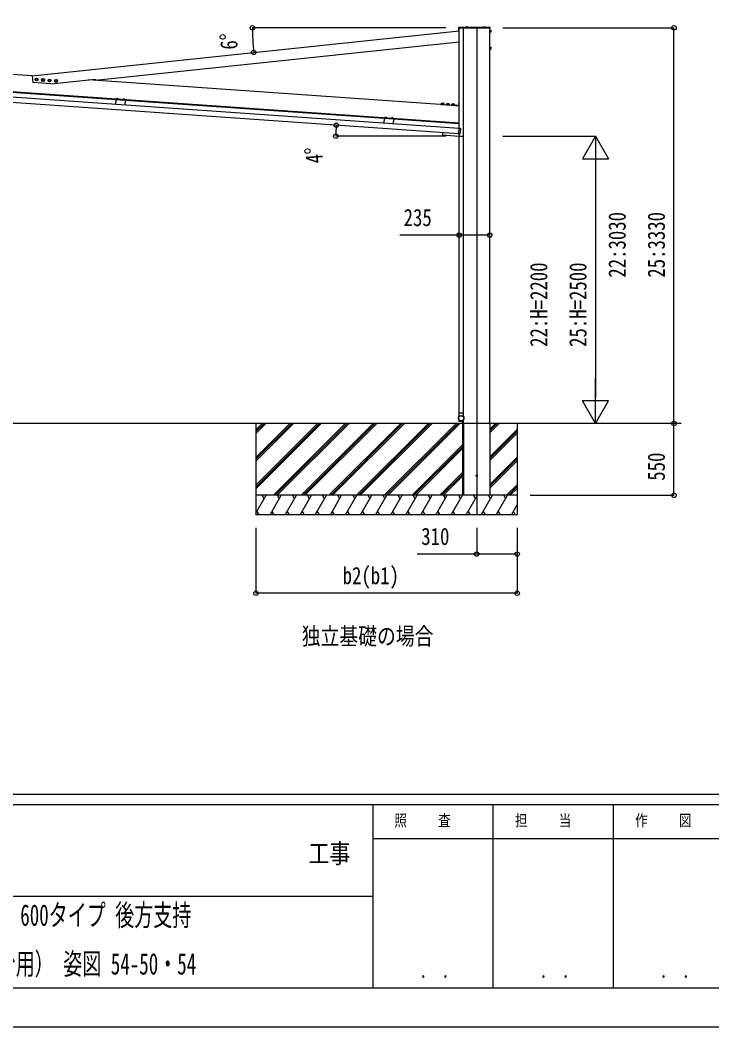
# Model space of a CAD drawing. Units: millimetres, scale not verified. Extents: x -16820 to 16820, y -11880 to 11880.
# Drawn here: x 2481 to 7776, y -11880 to -4172 of the extents above; entities that cross this region are included whole.
import ezdxf
from ezdxf.enums import TextEntityAlignment as Align

# ---------------------------------------------------------------- set-up
doc = ezdxf.new("R2010")
doc.units = ezdxf.units.MM
doc.header["$LTSCALE"] = 50
for name, color, linetype in [('0-2_USER1', 3, 'Continuous'), ('0-3_YKK_12', 2, 'Continuous'), ('0-4_YKK_13', 4, 'Continuous'), ('0-5_YKK_A1', 4, 'Continuous'), ('0-6_YKK_D', 6, 'Continuous'), ('0-7_YKK_ZWAK', 7, 'Continuous')]:
    doc.layers.add(name, color=color, linetype=linetype)
doc.styles.add('ＭＳ ゴシック', font='')
doc.styles.get('ＭＳ ゴシック').set_extended_font_data('MS Gothic')

msp = doc.modelspace()

# ---------------------------------------------------------------- linework, layer by layer
at = {"layer": '0-3_YKK_12'}
msp.add_line((5976.08, -4230), (5976.08, -7960), dxfattribs=at)
at = {"layer": '0-4_YKK_13'}
for p, q in [((5838.08, -4229.5), (5838.08, -4253)), ((6078.08, -4227), (5840.58, -4227)), ((5840.58, -4229.5), (5840.58, -4253)), ((6078.08, -4229.5), (5840.58, -4229.5)), ((5840.58, -4230), (6078.08, -4230)), ((5895.18, -4226.45), (5895.18, -4226.26)), ((5906.43, -4227), (5895.72, -4227)), ((5896.39, -4226.43), (5896.3, -4226.67)), ((5905.02, -4225.9), (5897.14, -4225.9)), ((5898.71, -4223.67), (5899.93, -4226.13)), ((5901.08, -4226.74), (5899.93, -4226.13)), ((5901.08, -4226.74), (5902.22, -4226.13)), ((5903.45, -4223.67), (5902.22, -4226.13)), ((5905.77, -4226.43), (5905.86, -4226.67)), ((5906.33, -4227), (5905.98, -4227)), ((5906.98, -4226.45), (5906.98, -4226.26)), ((6030.18, -4226.45), (6030.18, -4226.26)), ((6041.43, -4227), (6030.72, -4227)), ((6031.39, -4226.43), (6031.3, -4226.67)), ((6040.02, -4225.9), (6032.14, -4225.9)), ((6033.71, -4223.67), (6034.93, -4226.13)), ((6036.08, -4226.74), (6034.93, -4226.13)), ((6036.08, -4226.74), (6037.22, -4226.13)), ((6038.45, -4223.67), (6037.22, -4226.13)), ((6040.77, -4226.43), (6040.86, -4226.67)), ((6041.33, -4227), (6040.98, -4227)), ((6041.98, -4226.45), (6041.98, -4226.26)), ((6078.08, -4227), (6078.08, -4230)), ((5840.58, -4253), (5838.08, -4253)), ((6077.68, -4248.45), (6079.28, -4248.45)), ((6079.28, -4262.55), (6077.68, -4262.55)), ((6079.28, -4247.99), (6084.2, -4247.99)), ((6079.28, -4247.99), (6079.28, -4263.01)), ((6079.28, -4251.75), (6084.2, -4251.75)), ((6079.28, -4259.25), (6084.2, -4259.25)), ((6079.28, -4263.01), (6084.2, -4263.01)), ((6084.78, -4249), (6084.2, -4247.99)), ((6084.78, -4262), (6084.2, -4263.01)), ((6084.78, -4249), (6084.78, -4262)), ((6077.68, -4378.45), (6079.28, -4378.45)), ((6079.28, -4392.55), (6077.68, -4392.55)), ((6079.28, -4377.99), (6084.2, -4377.99)), ((6079.28, -4377.99), (6079.28, -4393.01)), ((6079.28, -4381.75), (6084.2, -4381.75)), ((6079.28, -4389.25), (6084.2, -4389.25)), ((6079.28, -4393.01), (6084.2, -4393.01)), ((6084.78, -4379), (6084.2, -4377.99)), ((6084.78, -4392), (6084.2, -4393.01)), ((6084.78, -4379), (6084.78, -4392)), ((3219.1, -4772.59), (3218.85, -4776.14)), ((3218.85, -4776.14), (3230.37, -4776.94)), ((3218.9, -4776.44), (3218.92, -4776.14)), ((3219.9, -4772.2), (3219.1, -4772.59)), ((3219.9, -4772.2), (3229.88, -4772.9)), ((3221.98, -4772.79), (3221.73, -4776.34)), ((3227.74, -4773.2), (3227.49, -4776.74)), ((3229.88, -4772.9), (3230.62, -4773.4)), ((3230.3, -4776.94), (3230.28, -4777.24)), ((3230.62, -4773.4), (3230.37, -4776.94)), ((3268.98, -4776.08), (3268.73, -4779.62)), ((3269.78, -4775.69), (3268.98, -4776.08)), ((3269.78, -4775.69), (3279.76, -4776.39)), ((3271.86, -4776.28), (3271.61, -4779.83)), ((3277.62, -4776.68), (3277.37, -4780.23)), ((3279.76, -4776.39), (3280.5, -4776.89)), ((3280.5, -4776.89), (3280.25, -4780.43)), ((3268.73, -4779.62), (3280.25, -4780.43)), ((3268.78, -4779.93), (3268.8, -4779.63)), ((3280.18, -4780.43), (3280.15, -4780.72)), ((5706.06, -4814.63), (5706.5, -4808.4)), ((5706.06, -4814.63), (5725.64, -4816)), ((5707.86, -4807.74), (5706.5, -4808.4)), ((5707.15, -4816.51), (5707.27, -4814.71)), ((5707.86, -4807.74), (5724.82, -4808.92)), ((5710.96, -4814.97), (5711.39, -4808.75)), ((5720.75, -4815.66), (5721.18, -4809.43)), ((5724.43, -4815.91), (5724.31, -4817.71)), ((5724.82, -4808.92), (5726.08, -4809.77)), ((5725.64, -4816), (5726.08, -4809.77)), ((5745.96, -4817.42), (5746.4, -4811.19)), ((5745.96, -4817.42), (5765.55, -4818.79)), ((5747.76, -4810.53), (5746.4, -4811.19)), ((5747.05, -4819.3), (5747.18, -4817.5)), ((5747.76, -4810.53), (5764.72, -4811.71)), ((5750.86, -4817.76), (5751.3, -4811.54)), ((5760.65, -4818.45), (5761.09, -4812.22)), ((5764.33, -4818.7), (5764.21, -4820.5)), ((5764.72, -4811.71), (5765.98, -4812.56)), ((5765.55, -4818.79), (5765.98, -4812.56)), ((5785.87, -4820.21), (5786.3, -4813.98)), ((5785.87, -4820.21), (5805.45, -4821.58)), ((5787.67, -4813.32), (5786.3, -4813.98)), ((5786.95, -4822.09), (5787.08, -4820.3)), ((5787.67, -4813.32), (5804.63, -4814.5)), ((5790.76, -4820.55), (5791.2, -4814.33)), ((5800.55, -4821.24), (5800.99, -4815.01)), ((5804.24, -4821.49), (5804.11, -4823.29)), ((5804.63, -4814.5), (5805.88, -4815.35)), ((5805.45, -4821.58), (5805.88, -4815.35)), ((5838.34, -4826.95), (5810.41, -4825)), ((5813.33, -4822.69), (5813.29, -4823.2)), ((5813.29, -4823.2), (5820.77, -4823.72)), ((5815.13, -4821.31), (5815.9, -4823.22)), ((5815.9, -4823.22), (5816.18, -4823.4)), ((5818.18, -4823.38), (5817.89, -4823.52)), ((5819.22, -4821.6), (5818.18, -4823.38)), ((5840.48, -4824.96), (5840.48, -4806.96)), ((5840.48, -4824.96), (5840.48, -4806.96)), ((5273.2, -4916.23), (5272.95, -4919.77)), ((5272.95, -4919.77), (5284.47, -4920.58)), ((5273.01, -4920.08), (5273.03, -4919.78)), ((5274.01, -4915.84), (5273.2, -4916.23)), ((5274.01, -4915.84), (5283.98, -4916.54)), ((5276.08, -4916.43), (5275.83, -4919.98)), ((5281.84, -4916.83), (5281.59, -4920.38)), ((5283.98, -4916.54), (5284.72, -4917.03)), ((5284.4, -4920.57), (5284.38, -4920.87)), ((5284.72, -4917.03), (5284.47, -4920.58)), ((5323.08, -4919.72), (5322.83, -4923.26)), ((5322.83, -4923.26), (5334.35, -4924.07)), ((5322.89, -4923.57), (5322.91, -4923.27)), ((5323.88, -4919.33), (5323.08, -4919.72)), ((5323.88, -4919.33), (5333.86, -4920.02)), ((5325.96, -4919.92), (5325.71, -4923.46)), ((5331.72, -4920.32), (5331.47, -4923.87)), ((5333.86, -4920.02), (5334.6, -4920.52)), ((5334.28, -4924.06), (5334.26, -4924.36)), ((5334.6, -4920.52), (5334.35, -4924.07)), ((5839.8, -5043.32), (5842.78, -5000.64)), ((5844.34, -5000.75), (5842.78, -5000.64)), ((5844.58, -5000.66), (5850.47, -5001.07)), ((5850.93, -5001.6), (5848, -5043.5)), ((5715.39, -5033.21), (5714.1, -5051.67)), ((5839.23, -5061.42), (5715.03, -5052.74)), ((5839.8, -5043.32), (5841.36, -5043.43)), ((5841.48, -5043.53), (5840.29, -5060.49)), ((5840.99, -5043.4), (5840.99, -5043.4)), ((5847.47, -5043.97), (5841.58, -5043.55)), ((5838.93, -7180.3), (5838.67, -7209.14)), ((5838.67, -7230.85), (5838.79, -7244.7)), ((5875.06, -7245), (5839.09, -7245)), ((5874.93, -7180), (5839.23, -7180)), ((5875.48, -7209.14), (5875.23, -7180.3)), ((5875.36, -7244.7), (5875.48, -7230.85))]:
    msp.add_line(p, q, dxfattribs=at)
for points in [[(6076.08, -4264), (6076.08, -4247), (6077.68, -4247), (6077.68, -4264)], [(6076.08, -4394), (6076.08, -4377), (6077.68, -4377), (6077.68, -4394)], [(2616.27, -4626.35), (2611.37, -4634.85), (2601.55, -4634.85), (2596.65, -4626.35), (2601.55, -4617.85), (2611.37, -4617.85)], [(2666.15, -4629.84), (2661.25, -4638.34), (2651.43, -4638.34), (2646.52, -4629.84), (2651.43, -4621.34), (2661.25, -4621.34)], [(2716.03, -4633.33), (2711.12, -4641.83), (2701.31, -4641.83), (2696.4, -4633.33), (2701.31, -4624.83), (2711.12, -4624.83)], [(2765.91, -4636.82), (2761, -4645.32), (2751.19, -4645.32), (2746.28, -4636.82), (2751.19, -4628.32), (2761, -4628.32)], [(5726.59, -4819.47), (5704.64, -4817.94), (5704.75, -4816.34), (5726.7, -4817.88)], [(5766.49, -4822.26), (5744.55, -4820.73), (5744.66, -4819.13), (5766.6, -4820.67)], [(5806.39, -4825.05), (5784.45, -4823.52), (5784.56, -4821.92), (5806.51, -4823.46)]]:
    msp.add_lwpolyline(points, close=True, dxfattribs=at)
for points in [[(3221.85, -4772.33), (3222.83, -4774.77), (3224.66, -4775.91)], [(3227.93, -4772.76), (3226.62, -4775.03), (3224.66, -4775.91)], [(3271.73, -4775.82), (3272.71, -4778.25), (3274.53, -4779.39)], [(3277.81, -4776.25), (3276.5, -4778.52), (3274.53, -4779.39)], [(5810.41, -4825), (5810.38, -4825.33), (5841.08, -4827.48), (5841.08, -4806.96), (5840.48, -4806.96)], [(5838.34, -4826.95), (5810.41, -4825), (5810.55, -4823), (5838.48, -4824.96)], [(5813.33, -4822.69), (5820.81, -4823.21), (5820.77, -4823.72)], [(5840.48, -4806.96), (5838.48, -4806.96), (5838.48, -4824.96)], [(5275.95, -4915.97), (5276.93, -4918.4), (5278.76, -4919.54)], [(5282.04, -4916.4), (5280.72, -4918.67), (5278.76, -4919.54)], [(5325.83, -4919.46), (5326.81, -4921.89), (5328.64, -4923.03)], [(5331.91, -4919.88), (5330.6, -4922.16), (5328.64, -4923.03)]]:
    msp.add_lwpolyline(points, dxfattribs=at)
for centre, radius in [((2606.46, -4626.35), 11), ((2606.46, -4626.35), 8.5), ((2656.34, -4629.84), 11), ((2656.34, -4629.84), 8.5), ((2706.22, -4633.33), 11), ((2706.22, -4633.33), 8.5), ((2756.09, -4636.82), 11), ((2756.09, -4636.82), 8.5), ((5857.08, -7220), 21.37), ((5857.08, -7220), 21), ((5857.08, -7220), 19.35)]:
    msp.add_circle(centre, radius, dxfattribs=at)
for centre, radius, start, end in [((5840.58, -4229.5), 2.5, 90, 180), ((5895.73, -4226.26), 0.55, 138.43917, 180), ((5895.72, -4226.45), 0.545, 180, 270), ((5901.08, -4231), 7.7, 41.56083, 138.43917), ((5895.83, -4226.5), 0.5, 270, 340), ((5897.14, -4226.7), 0.8, 90, 160), ((5905.02, -4226.7), 0.8, 20, 90), ((5906.33, -4226.5), 0.5, 200, 270), ((5906.43, -4226.45), 0.545, 270, 0), ((5906.43, -4226.26), 0.55, 0, 41.56083), ((6030.73, -4226.26), 0.55, 138.43917, 180), ((6030.72, -4226.45), 0.545, 180, 270), ((6036.08, -4231), 7.7, 41.56083, 138.43917), ((6030.83, -4226.5), 0.5, 270, 340), ((6032.14, -4226.7), 0.8, 90, 160), ((6040.02, -4226.7), 0.8, 20, 90), ((6041.33, -4226.5), 0.5, 200, 270), ((6041.43, -4226.45), 0.545, 270, 0), ((6041.43, -4226.26), 0.55, 0, 41.56083), ((6081.46, -4249.87), 3.32, 325.61575, 34.38425), ((6072.36, -4255.5), 12.42, 342.41205, 17.58795), ((6081.46, -4261.13), 3.32, 325.61575, 34.38425), ((6081.46, -4379.87), 3.32, 325.61575, 34.38425), ((6072.36, -4385.5), 12.42, 342.41205, 17.58795), ((6081.46, -4391.13), 3.32, 325.61575, 34.38425), ((2606.46, -4626.35), 8.6, 141.25399, 158.74601), ((2606.46, -4626.35), 8.6, 81.25399, 98.74601), ((2606.46, -4626.35), 8.6, 21.25399, 38.74601), ((2656.34, -4629.84), 8.6, 141.25399, 158.74601), ((2656.34, -4629.84), 8.6, 81.25399, 98.74601), ((2656.34, -4629.84), 8.6, 21.25399, 38.74601), ((2706.22, -4633.33), 8.6, 81.25399, 98.74601), ((2606.46, -4626.35), 8.6, 201.25399, 218.74601), ((2606.46, -4626.35), 8.6, 261.25399, 278.74601), ((2606.46, -4626.35), 8.6, 321.25399, 338.74601), ((2656.34, -4629.84), 8.6, 201.25399, 218.74601), ((2656.34, -4629.84), 8.6, 261.25399, 278.74601), ((2656.34, -4629.84), 8.6, 321.25399, 338.74601), ((2706.22, -4633.33), 8.6, 141.25399, 158.74601), ((2706.22, -4633.33), 8.6, 201.25399, 218.74601), ((2706.22, -4633.33), 8.6, 261.25399, 278.74601), ((2706.22, -4633.33), 8.6, 21.25399, 38.74601), ((2706.22, -4633.33), 8.6, 321.25399, 338.74601), ((2756.09, -4636.82), 8.6, 141.25399, 158.74601), ((2756.09, -4636.82), 8.6, 201.25399, 218.74601), ((2756.09, -4636.82), 8.6, 81.25399, 98.74601), ((2756.09, -4636.82), 8.6, 261.25399, 278.74601), ((2756.09, -4636.82), 8.6, 21.25399, 38.74601), ((2756.09, -4636.82), 8.6, 321.25399, 338.74601), ((3220.39, -4774.8), 2.56, 51.61708, 120.38292), ((3224.22, -4782.08), 9.55, 68.41276, 103.58724), ((3229.03, -4775.4), 2.56, 51.61708, 120.38292), ((3270.27, -4778.28), 2.56, 51.61708, 120.38292), ((3274.1, -4785.57), 9.55, 68.41276, 103.58724), ((3278.91, -4778.89), 2.56, 51.61708, 120.38292), ((5708.7, -4812.15), 4.34, 51.61575, 120.38425), ((5715.21, -4824.53), 16.24, 68.41205, 103.58795), ((5723.38, -4813.18), 4.34, 51.61575, 120.38425), ((5748.6, -4814.94), 4.34, 51.61575, 120.38425), ((5755.11, -4827.32), 16.24, 68.41205, 103.58795), ((5763.28, -4815.97), 4.34, 51.61575, 120.38425), ((5788.5, -4817.73), 4.34, 51.61575, 120.38425), ((5795.01, -4830.11), 16.24, 68.41205, 103.58795), ((5803.19, -4818.76), 4.34, 51.61575, 120.38425), ((5816.89, -4825.48), 4.53, 30.06671, 141.93329), ((5838.48, -4824.96), 2, 266, 0), ((5838.48, -4824.96), 2, 266, 0), ((5274.5, -4918.43), 2.56, 51.61708, 120.38292), ((5278.33, -4925.72), 9.55, 68.41276, 103.58724), ((5283.13, -4919.04), 2.56, 51.61708, 120.38292), ((5324.37, -4921.92), 2.56, 51.61708, 120.38292), ((5328.2, -4929.2), 9.55, 68.41276, 103.58724), ((5333.01, -4922.53), 2.56, 51.61708, 120.38292), ((5715.1, -5051.74), 1, 176, 266), ((5839.3, -5060.42), 1, 266, 356), ((5839.09, -7244.7), 0.3, 180.5, 270), ((5839.23, -7180.3), 0.3, 90, 179.5), ((5874.93, -7180.3), 0.3, 0.5, 90), ((5875.06, -7244.7), 0.3, 270, 359.5)]:
    msp.add_arc(centre, radius, start, end, dxfattribs=at)
for centre, major_axis, ratio, start_param, end_param in [((5844.56, -5000.96), (-0.021, -0.3), 0.998135, 3.1415927, 4.0284596), ((5850.43, -5001.57), (0.379, 0.329), 0.99628, 5.4996506, 7.06672), ((5841.61, -5043.25), (-0.021, -0.3), 0.998135, 5.3963184, 6.2831853), ((5847.5, -5043.47), (0.329, -0.379), 0.99628, 5.4996506, 7.06672)]:
    msp.add_ellipse(centre, major_axis=major_axis, ratio=ratio, start_param=start_param, end_param=end_param, dxfattribs=at)
at = {"layer": '0-5_YKK_A1'}
for p, q in [((5841.08, -5001.9), (5841.08, -4230)), ((5876.08, -7210.22), (5876.08, -4230)), ((6076.08, -7260), (6076.08, -4230)), ((2573.19, -4596.8), (5841.08, -4253.33)), ((2573.42, -4598.98), (1185.18, -4501.91)), ((5841.08, -4959.8), (1052.77, -4624.97)), ((2573.19, -4596.8), (2578.72, -4649.48)), ((5839.89, -5041.92), (647.72, -4678.85)), ((5842.68, -5002.02), (650.51, -4638.94)), ((3213.77, -4781.09), (1230.49, -4642.41)), ((2716.81, -4659.13), (2578.72, -4649.48)), ((5841.08, -4827.48), (3003.17, -4629.03)), ((3213.94, -4778.6), (3211.19, -4818)), ((3213.94, -4778.6), (3284.77, -4783.55)), ((3284.77, -4783.55), (3282.01, -4822.96)), ((5267.87, -4924.73), (3284.59, -4786.05)), ((5268.04, -4922.24), (5265.29, -4961.64)), ((5268.04, -4922.24), (5338.87, -4927.19)), ((5338.87, -4927.19), (5336.12, -4966.59)), ((5840.73, -4964.79), (5338.7, -4929.68)), ((5840.73, -4964.79), (5841.08, -4959.8)), ((5841.08, -7180), (5841.08, -5049.26)), ((5841.08, -5060), (5876.08, -5060)), ((5876.08, -7260), (5876.08, -7229.78)), ((7541.08, -7260), (641.08, -7260)), ((4286.08, -7260), (4286.08, -7960)), ((4772.45, -7260), (4286.08, -7746.37)), ((4560.32, -7260), (4286.08, -7534.24)), ((4348.18, -7260), (4286.08, -7322.1)), ((4758.31, -7260), (4286.08, -7732.23)), ((4786.59, -7260), (4286.08, -7760.51)), ((4546.17, -7260), (4286.08, -7520.09)), ((4574.46, -7260), (4286.08, -7548.38)), ((4334.04, -7260), (4286.08, -7307.96)), ((4362.33, -7260), (4286.08, -7336.25)), ((4970.44, -7260), (4420.44, -7810)), ((4984.58, -7260), (4434.58, -7810)), ((4998.72, -7260), (4448.72, -7810)), ((5182.57, -7260), (4632.57, -7810)), ((5196.71, -7260), (4646.71, -7810)), ((5210.85, -7260), (4660.85, -7810)), ((5394.7, -7260), (4844.7, -7810)), ((5408.84, -7260), (4858.84, -7810)), ((5422.99, -7260), (4872.99, -7810)), ((5606.83, -7260), (5056.83, -7810)), ((5620.98, -7260), (5070.98, -7810)), ((5635.12, -7260), (5085.12, -7810)), ((5818.97, -7260), (5268.97, -7810)), ((5833.11, -7260), (5283.11, -7810)), ((5847.25, -7260), (5297.25, -7810)), ((5876.08, -7247), (5867.08, -7247)), ((5867.08, -7260), (5867.08, -7247)), ((5867.08, -7260), (5867.08, -7810)), ((5876.08, -7260), (5876.08, -7810)), ((6076.08, -7260), (6076.08, -7810)), ((6132.92, -7260), (6076.08, -7316.84)), ((6118.78, -7260), (6076.08, -7302.7)), ((6147.06, -7260), (6076.08, -7330.98)), ((6286.08, -7304.83), (6076.08, -7514.83)), ((6286.08, -7318.97), (6076.08, -7528.97)), ((6286.08, -7260), (6286.08, -7960)), ((6286.08, -7333.11), (6076.08, -7543.11)), ((5867.08, -7424.02), (5481.1, -7810)), ((5867.08, -7438.16), (5495.24, -7810)), ((5867.08, -7452.3), (5509.38, -7810)), ((6286.08, -7516.96), (6076.08, -7726.96)), ((6286.08, -7531.1), (6076.08, -7741.1)), ((6286.08, -7545.25), (6076.08, -7755.25)), ((5867.08, -7636.15), (5693.23, -7810)), ((5867.08, -7650.29), (5707.37, -7810)), ((5867.08, -7664.43), (5721.51, -7810)), ((6286.08, -7729.09), (6205.17, -7810)), ((6286.08, -7743.24), (6219.32, -7810)), ((6286.08, -7757.38), (6233.46, -7810)), ((6286.08, -7810), (4286.08, -7810)), ((4286.08, -7946.93), (4365.14, -7810)), ((4350.14, -7835.98), (4335.14, -7810)), ((4394.01, -7960), (4480.61, -7810)), ((4465.61, -7835.98), (4450.61, -7810)), ((4509.48, -7960), (4596.08, -7810)), ((4581.08, -7835.98), (4566.08, -7810)), ((4624.95, -7960), (4711.55, -7810)), ((4696.55, -7835.98), (4681.55, -7810)), ((4740.42, -7960), (4827.02, -7810)), ((4812.02, -7835.98), (4797.02, -7810)), ((4855.89, -7960), (4942.49, -7810)), ((4927.49, -7835.98), (4912.49, -7810)), ((4971.36, -7960), (5057.96, -7810)), ((5027.96, -7810), (5042.96, -7835.98)), ((5086.83, -7960), (5173.43, -7810)), ((5143.43, -7810), (5158.43, -7835.98)), ((5202.3, -7960), (5288.9, -7810)), ((5258.9, -7810), (5273.9, -7835.98)), ((5317.77, -7960), (5404.37, -7810)), ((5389.37, -7835.98), (5374.37, -7810)), ((5433.24, -7960), (5519.84, -7810)), ((5504.84, -7835.98), (5489.84, -7810)), ((5548.71, -7960), (5635.31, -7810)), ((5605.31, -7810), (5620.31, -7835.98)), ((5664.18, -7960), (5750.78, -7810)), ((5720.78, -7810), (5735.78, -7835.98)), ((5779.65, -7960), (5866.25, -7810)), ((5836.25, -7810), (5851.25, -7835.98)), ((6076.08, -7810), (5867.08, -7810)), ((5895.12, -7960), (5981.72, -7810)), ((5966.72, -7835.98), (5951.72, -7810)), ((6010.59, -7960), (6097.19, -7810)), ((6082.19, -7835.98), (6067.19, -7810)), ((6126.06, -7960), (6212.66, -7810)), ((6182.66, -7810), (6197.66, -7835.98)), ((4293.53, -7934.02), (4308.53, -7960)), ((4409, -7934.02), (4424, -7960)), ((4524.48, -7934.02), (4539.47, -7960)), ((4639.95, -7934.02), (4654.95, -7960)), ((4755.42, -7934.02), (4770.42, -7960)), ((4870.89, -7934.02), (4885.88, -7960)), ((4986.36, -7934.02), (5001.35, -7960)), ((5101.83, -7934.02), (5116.82, -7960)), ((5217.3, -7934.02), (5232.29, -7960)), ((5332.77, -7934.02), (5347.77, -7960)), ((5448.24, -7934.02), (5463.24, -7960)), ((5563.71, -7934.02), (5578.7, -7960)), ((5679.18, -7934.02), (5694.17, -7960)), ((5794.65, -7934.02), (5809.64, -7960)), ((5910.12, -7934.02), (5925.12, -7960)), ((6025.59, -7934.02), (6040.59, -7960)), ((6141.06, -7934.02), (6156.05, -7960)), ((6241.53, -7960), (6286.08, -7882.83)), ((6256.53, -7934.02), (6271.52, -7960)), ((6286.08, -7960), (4286.08, -7960))]:
    msp.add_line(p, q, dxfattribs=at)
msp.add_lwpolyline([(2716.81, -4659.13), (3058.61, -4623.21), (3059.44, -4631.16), (5841.08, -4338.8)], dxfattribs=at)
msp.add_circle((5976.08, -7660), 4.5, dxfattribs=at)
at = {"layer": '0-6_YKK_D'}
for p, q in [((5740.08, -4230), (4258.32, -4230)), ((6176.08, -4230), (7487.08, -4230)), ((7486.08, -7260), (7486.08, -4230)), ((5740.08, -5060), (4897.2, -5060)), ((6176.08, -5060), (6887.08, -5060)), ((6886.08, -5060), (6786.08, -5233.21)), ((6886.08, -5060), (6986.08, -5233.21)), ((6886.08, -5060), (6886.08, -5406.41)), ((6786.08, -5233.21), (6986.08, -5233.21)), ((6886.08, -5260), (6886.08, -7060)), ((6886.08, -7260), (6886.08, -6913.59)), ((6886.08, -7260), (6786.08, -7086.79)), ((6986.08, -7086.79), (6786.08, -7086.79)), ((6886.08, -7260), (6986.08, -7086.79)), ((7486.08, -7810), (7486.08, -7260)), ((6386.08, -7810), (7487.08, -7810)), ((4286.08, -8060), (4286.08, -8561)), ((5976.08, -8060), (5976.08, -8261)), ((6286.08, -8060), (6286.08, -8261)), ((6286.08, -8060), (6286.08, -8561)), ((6286.08, -8560), (4286.08, -8560))]:
    msp.add_line(p, q, dxfattribs=at)
for points in [[(6076.08, -5818.5), (5841.08, -5818.5), (5386.68, -5818.5)], [(6286.08, -8260), (5976.08, -8260), (5521.68, -8260)]]:
    msp.add_lwpolyline(points, dxfattribs=at)
for centre in [(4259.32, -4230), (7486.08, -4230), (4269.2, -4418.54), (4901.13, -4976.27), (4898.2, -5060), (5841.08, -5818.5), (6076.08, -5818.5), (7486.08, -7260), (7486.08, -7260), (7486.08, -7810), (5976.08, -8260), (6286.08, -8260), (4286.08, -8560), (6286.08, -8560)]:
    msp.add_circle(centre, 17, dxfattribs=at)
for centre, radius, start, end in [((6063.08, -4230), 1803.76, 180, 186), ((6098.46, -5060), 1200.26, 176, 180)]:
    msp.add_arc(centre, radius, start, end, dxfattribs=at)
at = {"layer": '0-7_YKK_ZWAK'}
for p, q in [((15580.08, -10100), (-15619.92, -10100)), ((5180.08, -10180), (-19.92, -10180)), ((6100.08, -10180), (6100.08, -11580)), ((7020.08, -10180), (7020.08, -11580)), ((7940.08, -10440), (5180.08, -10440)), ((-19.92, -10880), (5180.08, -10880)), ((-19.92, -11580), (5180.08, -11580)), ((5180.08, -11580), (7940.08, -11580))]:
    msp.add_line(p, q, dxfattribs=at)
msp.add_lwpolyline([(-16820, -11880), (16820, -11880), (16820, 11880), (-16820, 11880)], close=True, dxfattribs=at)
msp.add_lwpolyline([(7940.08, -10180), (5180.08, -10180), (5180.08, -11580)], dxfattribs=at)

# ---------------------------------------------------------------- texts
at = {"layer": '0-2_USER1', "style": 'ＭＳ ゴシック'}
for s, height, width, p in [('独立基礎の場合', 132, 0.8, (4636.8, -8994)), ('プレーンルーフ カーポート 600タイプ 後方支持', 164.2, 0.65, (590.21, -11155.33)), ('2台用 間口連結セット（2台用+2台用） 姿図 54-50・54', 164.2, 0.65, (192.24, -11528.67))]:
    msp.add_text(s, height=height, dxfattribs=dict(at, width=width)).set_placement(p, align=Align.BOTTOM_LEFT)
at = {"layer": '0-6_YKK_D', "style": 'ＭＳ ゴシック', "width": 0.8}
for s, rotation, p in [('6°', 91.781, (4186, -4394.02)), ('4°', 94.306, (4839.22, -5260.71)), ('22:3030', 90, (7156.08, -6143.4)), ('25:3330', 90, (7456.08, -6143.4)), ('22:H=2200', 90, (6556.08, -6673.6)), ('25:H=2500', 90, (6856.08, -6673.6)), ('550', 90, (7456.08, -7698.2))]:
    msp.add_text(s, height=132, rotation=rotation, dxfattribs=at).set_placement(p, align=Align.BOTTOM_LEFT)
for s, p in [('235', (5416.68, -5788.5)), ('310', (5551.68, -8230)), ('b2(b1)', (4950.08, -8530))]:
    msp.add_text(s, height=132, dxfattribs=at).set_placement(p, align=Align.BOTTOM_LEFT)
at = {"layer": '0-7_YKK_ZWAK', "style": 'ＭＳ ゴシック', "width": 0.8}
for s, height, p in [('照     査', 87.98, (5345.68, -10370)), ('担     当', 87.98, (6268.88, -10370)), ('作     図', 87.98, (7188.88, -10370)), ('工事', 146.6, (4689.33, -10669.86)), ('． ．', 103.7, (5540, -11537.41)), ('． ．', 103.7, (6460, -11537.41)), ('． ．', 103.7, (7380, -11537.41))]:
    msp.add_text(s, height=height, dxfattribs=at).set_placement(p, align=Align.BOTTOM_LEFT)

doc.saveas('drawing.dxf')
